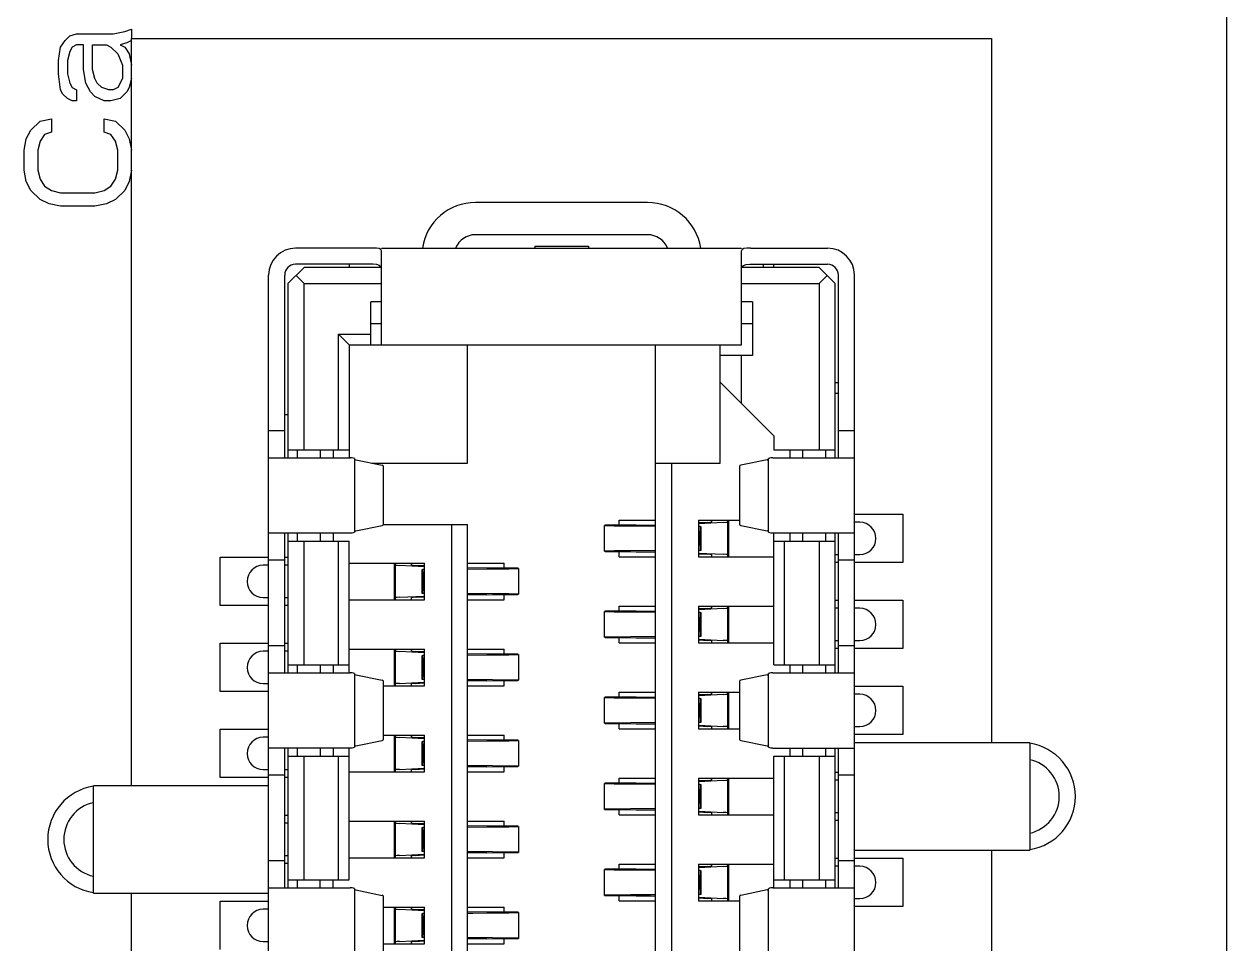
# Model space of a CAD drawing. Header units: millimetres. Extents: x 0 to 841, y 0 to 594.
# Drawn here: x 280.04 to 291.23, y 362.26 to 370.81 of the extents above; entities that cross this region are included whole.
import ezdxf

# ---------------------------------------------------------------- set-up
doc = ezdxf.new("R2010")
doc.units = ezdxf.units.MM
doc.header["$LTSCALE"] = 46.255
doc.layers.add('ASSEM_MEM', color=7, linetype='CONTINUOUS')

msp = doc.modelspace()

# ---------------------------------------------------------------- linework, layer by layer
at = {"layer": 'ASSEM_MEM', "color": 7, "linetype": 'CONTINUOUS'}
for p, q in [((291.227, 324.74), (291.227, 492.74)), ((281.037, 370.68), (289.037, 370.68)), ((281.037, 363.73), (281.037, 370.68)), ((289.037, 370.68), (289.037, 364.13)), ((285.837, 369.155), (284.237, 369.155)), ((285.837, 368.855), (284.237, 368.855)), ((283.362, 368.73), (286.712, 368.73)), ((284.787, 368.75), (285.287, 368.75)), ((284.787, 368.75), (284.787, 368.73)), ((285.287, 368.75), (285.287, 368.73)), ((286.794, 368.73), (287.512, 368.73)), ((283.362, 367.83), (283.362, 368.705)), ((286.712, 367.83), (286.712, 368.705)), ((282.642, 368.55), (282.492, 368.4)), ((283.358, 368.55), (282.642, 368.55)), ((283.062, 368.58), (283.062, 368.55)), ((287.432, 368.55), (286.716, 368.55)), ((286.832, 368.58), (287.512, 368.58)), ((286.912, 368.58), (286.912, 368.55)), ((287.012, 368.55), (287.012, 368.58)), ((287.432, 368.55), (287.582, 368.4)), ((282.312, 361.573), (282.312, 368.48)), ((282.462, 366.78), (282.462, 368.48)), ((282.492, 368.4), (282.492, 366.78)), ((282.567, 368.475), (282.642, 368.4)), ((282.642, 368.4), (283.362, 368.4)), ((282.642, 366.855), (282.642, 368.4)), ((286.712, 368.4), (287.432, 368.4)), ((287.507, 368.475), (287.432, 368.4)), ((287.432, 368.4), (287.432, 366.855)), ((287.582, 366.78), (287.582, 368.4)), ((287.612, 366.78), (287.612, 368.48)), ((287.762, 355.98), (287.762, 368.48)), ((283.362, 368.23), (283.262, 368.23)), ((283.262, 367.83), (283.262, 368.23)), ((286.812, 368.23), (286.712, 368.23)), ((286.812, 368.23), (286.812, 367.73)), ((282.962, 367.93), (283.262, 367.93)), ((282.962, 367.93), (283.062, 367.83)), ((282.962, 366.855), (282.962, 367.93)), ((283.262, 368.03), (283.362, 368.03)), ((286.712, 368.03), (286.812, 368.03)), ((283.062, 367.83), (286.712, 367.83)), ((283.062, 367.83), (283.062, 366.78)), ((284.162, 366.73), (284.162, 367.83)), ((285.912, 356.63), (285.912, 367.83)), ((286.512, 366.73), (286.512, 367.83)), ((286.812, 367.73), (286.512, 367.73)), ((286.712, 367.284), (286.712, 367.73)), ((287.012, 366.984), (286.512, 367.484)), ((287.582, 367.48), (287.612, 367.48)), ((287.582, 367.38), (287.612, 367.38)), ((282.492, 367.18), (282.462, 367.18)), ((282.462, 367.03), (282.312, 367.03)), ((287.012, 366.984), (287.012, 366.855)), ((287.762, 367.03), (287.612, 367.03)), ((282.492, 366.855), (283.062, 366.855)), ((282.582, 366.78), (282.582, 366.855)), ((282.792, 366.855), (282.792, 366.78)), ((282.912, 366.855), (282.912, 366.78)), ((287.012, 366.855), (287.582, 366.855)), ((287.162, 366.855), (287.162, 366.78)), ((287.282, 366.78), (287.282, 366.855)), ((287.492, 366.855), (287.492, 366.78)), ((282.312, 366.78), (283.072, 366.78)), ((283.112, 366.772), (283.112, 366.089)), ((283.124, 366.761), (283.368, 366.71)), ((283.271, 366.73), (284.162, 366.73)), ((283.378, 366.706), (283.378, 366.155)), ((285.912, 366.73), (286.512, 366.73)), ((286.062, 357.73), (286.062, 366.73)), ((286.694, 366.156), (286.694, 366.705)), ((286.95, 366.761), (286.706, 366.71)), ((286.962, 366.089), (286.962, 366.772)), ((287.002, 366.78), (287.762, 366.78)), ((287.762, 366.255), (288.212, 366.255)), ((288.212, 366.255), (288.212, 365.805)), ((283.124, 366.1), (283.368, 366.151)), ((283.378, 366.16), (284.162, 366.16)), ((284.012, 366.16), (284.012, 357.73)), ((284.162, 356.63), (284.162, 366.16)), ((285.436, 365.91), (285.436, 366.151)), ((285.526, 366.148), (285.678, 366.146)), ((285.572, 366.2), (285.912, 366.2)), ((285.572, 366.154), (285.572, 366.2)), ((285.732, 366.154), (285.667, 366.154)), ((285.678, 366.146), (285.912, 366.144)), ((285.732, 366.154), (285.912, 366.156)), ((286.312, 366.2), (286.694, 366.2)), ((286.312, 366.2), (286.312, 365.86)), ((286.398, 366.179), (286.313, 366.175)), ((286.542, 366.179), (286.314, 366.167)), ((286.327, 366.137), (286.335, 366.139)), ((286.335, 366.139), (286.336, 366.139)), ((286.336, 365.922), (286.336, 366.139)), ((286.432, 366.2), (286.432, 366.185)), ((286.582, 366.2), (286.582, 366.185)), ((286.582, 366.184), (286.582, 365.877)), ((286.592, 366.18), (286.582, 366.18)), ((286.592, 365.86), (286.592, 366.2)), ((286.706, 366.151), (286.95, 366.1)), ((287.812, 366.18), (287.762, 366.18)), ((283.072, 366.08), (282.312, 366.08)), ((282.462, 364.78), (282.462, 366.08)), ((282.492, 366.08), (282.492, 364.78)), ((282.582, 366.005), (282.582, 366.08)), ((282.792, 366.08), (282.792, 366.005)), ((282.912, 366.08), (282.912, 366.005)), ((286.324, 366.004), (286.324, 366.057)), ((287.762, 366.08), (287.002, 366.08)), ((287.012, 364.855), (287.012, 366.08)), ((287.162, 366.08), (287.162, 366.005)), ((287.282, 366.005), (287.282, 366.08)), ((287.492, 366.08), (287.492, 366.005)), ((287.582, 364.78), (287.582, 366.08)), ((287.612, 364.78), (287.612, 366.08)), ((282.492, 366.005), (283.062, 366.005)), ((282.642, 364.855), (282.642, 366.005)), ((282.962, 364.855), (282.962, 366.005)), ((283.062, 364.78), (283.062, 366.005)), ((285.678, 365.915), (285.526, 365.913)), ((285.912, 365.917), (285.678, 365.915)), ((286.327, 365.924), (286.335, 365.922)), ((286.336, 365.922), (286.335, 365.922)), ((287.012, 366.005), (287.582, 366.005)), ((287.112, 364.855), (287.112, 366.005)), ((287.432, 366.005), (287.432, 364.855)), ((281.862, 365.855), (282.312, 365.855)), ((281.862, 365.405), (281.862, 365.855)), ((282.312, 365.83), (282.462, 365.83)), ((282.462, 365.855), (282.492, 365.855)), ((285.572, 365.86), (285.572, 365.91)), ((285.572, 365.86), (285.912, 365.86)), ((285.667, 365.907), (285.732, 365.906)), ((285.732, 365.906), (285.912, 365.905)), ((286.312, 365.86), (287.012, 365.86)), ((286.313, 365.886), (286.398, 365.882)), ((286.314, 365.894), (286.542, 365.882)), ((286.432, 365.876), (286.432, 365.86)), ((286.582, 365.877), (286.577, 365.879)), ((286.582, 365.88), (286.592, 365.88)), ((286.582, 365.876), (286.582, 365.86)), ((287.582, 365.88), (287.612, 365.88)), ((287.612, 365.805), (287.582, 365.805)), ((287.612, 365.83), (287.762, 365.83)), ((287.762, 365.88), (287.812, 365.88)), ((288.212, 365.805), (287.762, 365.805)), ((282.312, 365.78), (282.262, 365.78)), ((282.492, 365.78), (282.462, 365.78)), ((283.062, 365.8), (283.762, 365.8)), ((283.482, 365.46), (283.482, 365.8)), ((283.492, 365.78), (283.482, 365.78)), ((283.492, 365.785), (283.492, 365.8)), ((283.492, 365.784), (283.496, 365.782)), ((283.492, 365.477), (283.492, 365.784)), ((283.76, 365.767), (283.531, 365.779)), ((283.642, 365.785), (283.642, 365.8)), ((283.76, 365.775), (283.676, 365.779)), ((283.738, 365.739), (283.739, 365.739)), ((283.738, 365.739), (283.738, 365.522)), ((283.746, 365.737), (283.739, 365.739)), ((283.762, 365.46), (283.762, 365.8)), ((284.162, 365.8), (284.502, 365.8)), ((284.342, 365.754), (284.162, 365.756)), ((284.162, 365.744), (284.396, 365.746)), ((284.407, 365.754), (284.342, 365.754)), ((284.396, 365.746), (284.547, 365.748)), ((284.502, 365.751), (284.502, 365.8)), ((284.638, 365.751), (284.638, 365.51)), ((283.75, 365.657), (283.75, 365.604)), ((282.262, 365.48), (282.312, 365.48)), ((282.462, 365.48), (282.492, 365.48)), ((283.482, 365.48), (283.492, 365.48)), ((283.492, 365.46), (283.492, 365.476)), ((283.531, 365.482), (283.76, 365.494)), ((283.642, 365.46), (283.642, 365.476)), ((283.676, 365.482), (283.76, 365.486)), ((283.739, 365.522), (283.738, 365.522)), ((283.746, 365.524), (283.739, 365.522)), ((284.396, 365.515), (284.162, 365.517)), ((284.342, 365.506), (284.162, 365.505)), ((284.342, 365.506), (284.407, 365.507)), ((284.547, 365.513), (284.396, 365.515)), ((284.502, 365.46), (284.502, 365.507)), ((282.312, 365.405), (281.862, 365.405)), ((282.492, 365.405), (282.462, 365.405)), ((283.062, 365.46), (283.762, 365.46)), ((284.162, 365.46), (284.502, 365.46)), ((285.572, 365.4), (285.912, 365.4)), ((285.572, 365.351), (285.572, 365.4)), ((285.732, 365.354), (285.667, 365.354)), ((285.732, 365.354), (285.912, 365.356)), ((286.312, 365.4), (287.012, 365.4)), ((286.312, 365.4), (286.312, 365.06)), ((286.398, 365.379), (286.313, 365.375)), ((286.542, 365.379), (286.314, 365.367)), ((286.432, 365.4), (286.432, 365.385)), ((286.582, 365.4), (286.582, 365.385)), ((286.582, 365.384), (286.582, 365.077)), ((286.592, 365.38), (286.582, 365.38)), ((286.592, 365.06), (286.592, 365.4)), ((287.582, 365.455), (287.612, 365.455)), ((287.612, 365.38), (287.582, 365.38)), ((287.762, 365.455), (288.212, 365.455)), ((287.812, 365.38), (287.762, 365.38)), ((288.212, 365.455), (288.212, 365.005)), ((285.436, 365.11), (285.436, 365.351)), ((285.526, 365.348), (285.678, 365.346)), ((285.678, 365.346), (285.912, 365.344)), ((286.324, 365.204), (286.324, 365.257)), ((286.327, 365.337), (286.335, 365.339)), ((286.335, 365.339), (286.336, 365.339)), ((286.336, 365.122), (286.336, 365.339)), ((281.862, 365.055), (282.312, 365.055)), ((281.862, 364.605), (281.862, 365.055)), ((282.462, 365.03), (282.312, 365.03)), ((282.462, 365.055), (282.492, 365.055)), ((285.678, 365.115), (285.526, 365.113)), ((285.572, 365.06), (285.572, 365.11)), ((285.572, 365.06), (285.912, 365.06)), ((285.667, 365.107), (285.732, 365.106)), ((285.912, 365.117), (285.678, 365.115)), ((285.732, 365.106), (285.912, 365.105)), ((286.312, 365.06), (287.012, 365.06)), ((286.313, 365.086), (286.398, 365.082)), ((286.314, 365.094), (286.542, 365.082)), ((286.327, 365.124), (286.335, 365.122)), ((286.336, 365.122), (286.335, 365.122)), ((286.432, 365.076), (286.432, 365.06)), ((286.582, 365.077), (286.577, 365.079)), ((286.582, 365.08), (286.592, 365.08)), ((286.582, 365.076), (286.582, 365.06)), ((287.582, 365.08), (287.612, 365.08)), ((287.762, 365.03), (287.612, 365.03)), ((287.762, 365.08), (287.812, 365.08)), ((282.312, 364.98), (282.262, 364.98)), ((282.492, 364.98), (282.462, 364.98)), ((283.062, 365), (283.762, 365)), ((283.482, 364.66), (283.482, 365)), ((283.492, 364.98), (283.482, 364.98)), ((283.492, 364.985), (283.492, 365)), ((283.492, 364.984), (283.496, 364.982)), ((283.492, 364.677), (283.492, 364.984)), ((283.76, 364.967), (283.531, 364.979)), ((283.642, 364.985), (283.642, 365)), ((283.76, 364.975), (283.676, 364.979)), ((283.738, 364.939), (283.739, 364.939)), ((283.738, 364.939), (283.738, 364.722)), ((283.746, 364.937), (283.739, 364.939)), ((283.762, 364.66), (283.762, 365)), ((284.162, 365), (284.502, 365)), ((284.342, 364.954), (284.162, 364.956)), ((284.162, 364.944), (284.396, 364.946)), ((284.407, 364.954), (284.342, 364.954)), ((284.396, 364.946), (284.547, 364.948)), ((284.502, 364.951), (284.502, 365)), ((284.638, 364.951), (284.638, 364.71)), ((287.612, 365.005), (287.582, 365.005)), ((288.212, 365.005), (287.762, 365.005)), ((282.492, 364.855), (283.062, 364.855)), ((282.582, 364.78), (282.582, 364.855)), ((282.792, 364.855), (282.792, 364.78)), ((282.912, 364.855), (282.912, 364.78)), ((283.75, 364.857), (283.75, 364.804)), ((287.012, 364.855), (287.582, 364.855)), ((287.162, 364.855), (287.162, 364.78)), ((287.282, 364.78), (287.282, 364.855)), ((287.492, 364.855), (287.492, 364.78)), ((282.312, 364.78), (283.072, 364.78)), ((283.112, 364.772), (283.112, 364.089)), ((283.124, 364.761), (283.368, 364.71)), ((283.378, 364.706), (283.378, 364.155)), ((283.531, 364.682), (283.76, 364.694)), ((283.676, 364.682), (283.76, 364.686)), ((283.739, 364.722), (283.738, 364.722)), ((283.746, 364.724), (283.739, 364.722)), ((284.396, 364.715), (284.162, 364.717)), ((284.342, 364.706), (284.162, 364.705)), ((284.342, 364.706), (284.407, 364.707)), ((284.547, 364.713), (284.396, 364.715)), ((284.502, 364.66), (284.502, 364.707)), ((286.694, 364.156), (286.694, 364.705)), ((286.95, 364.761), (286.706, 364.71)), ((286.962, 364.089), (286.962, 364.772)), ((287.002, 364.78), (287.762, 364.78)), ((282.312, 364.605), (281.862, 364.605)), ((282.262, 364.68), (282.312, 364.68)), ((283.378, 364.66), (283.762, 364.66)), ((283.482, 364.68), (283.492, 364.68)), ((283.492, 364.66), (283.492, 364.676)), ((283.642, 364.66), (283.642, 364.676)), ((284.162, 364.66), (284.502, 364.66)), ((285.572, 364.6), (285.912, 364.6)), ((285.572, 364.551), (285.572, 364.6)), ((286.312, 364.6), (286.694, 364.6)), ((286.312, 364.6), (286.312, 364.26)), ((286.398, 364.579), (286.313, 364.575)), ((286.542, 364.579), (286.314, 364.567)), ((286.432, 364.6), (286.432, 364.585)), ((286.582, 364.6), (286.582, 364.585)), ((286.582, 364.584), (286.582, 364.277)), ((286.592, 364.58), (286.582, 364.58)), ((286.592, 364.26), (286.592, 364.6)), ((287.762, 364.655), (288.212, 364.655)), ((287.812, 364.58), (287.762, 364.58)), ((288.212, 364.655), (288.212, 364.205)), ((285.436, 364.31), (285.436, 364.551)), ((285.526, 364.548), (285.678, 364.546)), ((285.732, 364.554), (285.667, 364.554)), ((285.678, 364.546), (285.912, 364.544)), ((285.732, 364.554), (285.912, 364.556)), ((286.327, 364.537), (286.335, 364.539)), ((286.335, 364.539), (286.336, 364.539)), ((286.336, 364.322), (286.336, 364.539)), ((286.324, 364.404), (286.324, 364.457)), ((281.862, 364.255), (282.312, 364.255)), ((281.862, 363.805), (281.862, 364.255)), ((285.678, 364.315), (285.526, 364.313)), ((285.572, 364.26), (285.572, 364.31)), ((285.572, 364.26), (285.912, 364.26)), ((285.667, 364.307), (285.732, 364.306)), ((285.912, 364.317), (285.678, 364.315)), ((285.732, 364.306), (285.912, 364.305)), ((286.312, 364.26), (286.694, 364.26)), ((286.313, 364.286), (286.398, 364.282)), ((286.314, 364.294), (286.542, 364.282)), ((286.327, 364.324), (286.335, 364.322)), ((286.336, 364.322), (286.335, 364.322)), ((286.432, 364.276), (286.432, 364.26)), ((286.582, 364.277), (286.577, 364.279)), ((286.582, 364.28), (286.592, 364.28)), ((286.582, 364.276), (286.582, 364.26)), ((287.762, 364.28), (287.812, 364.28)), ((282.312, 364.18), (282.262, 364.18)), ((283.124, 364.1), (283.368, 364.151)), ((283.378, 364.2), (283.762, 364.2)), ((283.482, 363.86), (283.482, 364.2)), ((283.492, 364.18), (283.482, 364.18)), ((283.492, 364.185), (283.492, 364.2)), ((283.492, 364.184), (283.496, 364.182)), ((283.492, 363.877), (283.492, 364.184)), ((283.76, 364.167), (283.531, 364.179)), ((283.642, 364.185), (283.642, 364.2)), ((283.76, 364.175), (283.676, 364.179)), ((283.738, 364.139), (283.739, 364.139)), ((283.738, 364.139), (283.738, 363.922)), ((283.746, 364.137), (283.739, 364.139)), ((283.762, 363.86), (283.762, 364.2)), ((284.162, 364.2), (284.502, 364.2)), ((284.342, 364.154), (284.162, 364.156)), ((284.162, 364.144), (284.396, 364.146)), ((284.407, 364.154), (284.342, 364.154)), ((284.396, 364.146), (284.547, 364.148)), ((284.502, 364.151), (284.502, 364.2)), ((284.638, 364.151), (284.638, 363.91)), ((286.706, 364.151), (286.95, 364.1)), ((288.212, 364.205), (287.762, 364.205)), ((289.392, 364.13), (287.762, 364.13)), ((289.392, 364.13), (289.392, 363.13)), ((283.072, 364.08), (282.312, 364.08)), ((282.462, 362.78), (282.462, 364.08)), ((282.492, 364.08), (282.492, 362.78)), ((282.582, 364.005), (282.582, 364.08)), ((282.792, 364.08), (282.792, 364.005)), ((282.912, 364.08), (282.912, 364.005)), ((283.062, 362.855), (283.062, 364.08)), ((283.75, 364.057), (283.75, 364.004)), ((287.002, 364.08), (287.762, 364.08)), ((287.162, 364.08), (287.162, 364.005)), ((287.282, 364.005), (287.282, 364.08)), ((287.492, 364.08), (287.492, 364.005)), ((287.582, 362.78), (287.582, 364.08)), ((287.612, 362.78), (287.612, 364.08)), ((282.492, 364.005), (283.062, 364.005)), ((282.642, 362.855), (282.642, 364.005)), ((282.962, 362.855), (282.962, 364.005)), ((283.739, 363.922), (283.738, 363.922)), ((283.746, 363.924), (283.739, 363.922)), ((284.396, 363.915), (284.162, 363.917)), ((284.342, 363.906), (284.162, 363.905)), ((284.342, 363.906), (284.407, 363.907)), ((284.547, 363.913), (284.396, 363.915)), ((284.502, 363.86), (284.502, 363.907)), ((287.012, 364.005), (287.582, 364.005)), ((287.012, 362.78), (287.012, 364.005)), ((287.112, 362.855), (287.112, 364.005)), ((287.432, 364.005), (287.432, 362.855)), ((282.312, 363.805), (281.862, 363.805)), ((282.262, 363.88), (282.312, 363.88)), ((282.312, 363.83), (282.462, 363.83)), ((282.462, 363.88), (282.492, 363.88)), ((282.492, 363.805), (282.462, 363.805)), ((283.062, 363.86), (283.762, 363.86)), ((283.482, 363.88), (283.492, 363.88)), ((283.492, 363.86), (283.492, 363.876)), ((283.531, 363.882), (283.76, 363.894)), ((283.642, 363.86), (283.642, 363.876)), ((283.676, 363.882), (283.76, 363.886)), ((284.162, 363.86), (284.502, 363.86)), ((285.572, 363.8), (285.912, 363.8)), ((285.572, 363.751), (285.572, 363.8)), ((286.312, 363.8), (287.012, 363.8)), ((286.312, 363.8), (286.312, 363.46)), ((286.432, 363.8), (286.432, 363.785)), ((286.582, 363.8), (286.582, 363.785)), ((286.592, 363.46), (286.592, 363.8)), ((287.582, 363.855), (287.612, 363.855)), ((287.612, 363.83), (287.762, 363.83)), ((282.312, 363.73), (280.682, 363.73)), ((280.682, 362.73), (280.682, 363.73)), ((285.436, 363.51), (285.436, 363.751)), ((285.526, 363.748), (285.678, 363.746)), ((285.732, 363.754), (285.667, 363.754)), ((285.678, 363.746), (285.912, 363.744)), ((285.732, 363.754), (285.912, 363.756)), ((286.398, 363.779), (286.313, 363.775)), ((286.542, 363.779), (286.314, 363.767)), ((286.327, 363.737), (286.335, 363.739)), ((286.335, 363.739), (286.336, 363.739)), ((286.336, 363.522), (286.336, 363.739)), ((286.582, 363.784), (286.582, 363.477)), ((286.592, 363.78), (286.582, 363.78)), ((287.612, 363.78), (287.582, 363.78)), ((286.324, 363.604), (286.324, 363.657)), ((282.462, 363.455), (282.492, 363.455)), ((285.678, 363.515), (285.526, 363.513)), ((285.572, 363.46), (285.572, 363.51)), ((285.572, 363.46), (285.912, 363.46)), ((285.667, 363.507), (285.732, 363.506)), ((285.912, 363.517), (285.678, 363.515)), ((285.732, 363.506), (285.912, 363.505)), ((286.312, 363.46), (287.012, 363.46)), ((286.313, 363.486), (286.398, 363.482)), ((286.314, 363.494), (286.542, 363.482)), ((286.327, 363.524), (286.335, 363.522)), ((286.336, 363.522), (286.335, 363.522)), ((286.432, 363.476), (286.432, 363.46)), ((286.582, 363.477), (286.577, 363.479)), ((286.582, 363.48), (286.592, 363.48)), ((286.582, 363.476), (286.582, 363.46)), ((287.582, 363.48), (287.612, 363.48)), ((282.492, 363.38), (282.462, 363.38)), ((283.062, 363.4), (283.762, 363.4)), ((283.482, 363.06), (283.482, 363.4)), ((283.492, 363.38), (283.482, 363.38)), ((283.492, 363.385), (283.492, 363.4)), ((283.492, 363.384), (283.496, 363.382)), ((283.492, 363.077), (283.492, 363.384)), ((283.76, 363.367), (283.531, 363.379)), ((283.642, 363.385), (283.642, 363.4)), ((283.76, 363.375), (283.676, 363.379)), ((283.738, 363.339), (283.739, 363.339)), ((283.738, 363.339), (283.738, 363.122)), ((283.762, 363.06), (283.762, 363.4)), ((284.162, 363.4), (284.502, 363.4)), ((284.342, 363.354), (284.162, 363.356)), ((284.162, 363.344), (284.396, 363.346)), ((284.407, 363.354), (284.342, 363.354)), ((284.396, 363.346), (284.547, 363.348)), ((284.502, 363.351), (284.502, 363.4)), ((284.638, 363.351), (284.638, 363.11)), ((287.612, 363.405), (287.582, 363.405)), ((283.746, 363.337), (283.739, 363.339)), ((283.75, 363.257), (283.75, 363.204)), ((283.739, 363.122), (283.738, 363.122)), ((283.746, 363.124), (283.739, 363.122)), ((284.396, 363.115), (284.162, 363.117)), ((287.762, 363.13), (289.392, 363.13)), ((289.037, 363.13), (289.037, 361.73)), ((282.462, 363.03), (282.312, 363.03)), ((282.462, 363.08), (282.492, 363.08)), ((282.492, 363.005), (282.462, 363.005)), ((283.062, 363.06), (283.762, 363.06)), ((283.482, 363.08), (283.492, 363.08)), ((283.492, 363.06), (283.492, 363.076)), ((283.531, 363.082), (283.76, 363.094)), ((283.642, 363.06), (283.642, 363.076)), ((283.676, 363.082), (283.76, 363.086)), ((284.342, 363.106), (284.162, 363.105)), ((284.162, 363.06), (284.502, 363.06)), ((284.342, 363.106), (284.407, 363.107)), ((284.547, 363.113), (284.396, 363.115)), ((284.502, 363.06), (284.502, 363.107)), ((287.582, 363.055), (287.612, 363.055)), ((287.762, 363.03), (287.612, 363.03)), ((287.762, 363.055), (288.212, 363.055)), ((288.212, 363.055), (288.212, 362.605)), ((285.436, 362.71), (285.436, 362.951)), ((285.526, 362.948), (285.678, 362.946)), ((285.572, 363), (285.912, 363)), ((285.572, 362.951), (285.572, 363)), ((285.732, 362.954), (285.667, 362.954)), ((285.678, 362.946), (285.912, 362.944)), ((285.732, 362.954), (285.912, 362.956)), ((286.312, 363), (287.012, 363)), ((286.312, 363), (286.312, 362.66)), ((286.398, 362.979), (286.313, 362.975)), ((286.542, 362.979), (286.314, 362.967)), ((286.327, 362.937), (286.335, 362.939)), ((286.335, 362.939), (286.336, 362.939)), ((286.336, 362.722), (286.336, 362.939)), ((286.432, 363), (286.432, 362.985)), ((286.582, 363), (286.582, 362.985)), ((286.582, 362.984), (286.582, 362.677)), ((286.592, 362.98), (286.582, 362.98)), ((286.592, 362.66), (286.592, 363)), ((287.612, 362.98), (287.582, 362.98)), ((287.812, 362.98), (287.762, 362.98)), ((282.312, 362.78), (283.072, 362.78)), ((282.492, 362.855), (283.062, 362.855)), ((282.582, 362.78), (282.582, 362.855)), ((282.792, 362.78), (282.792, 362.855)), ((282.912, 362.78), (282.912, 362.855)), ((286.324, 362.804), (286.324, 362.857)), ((287.002, 362.78), (287.762, 362.78)), ((287.012, 362.855), (287.582, 362.855)), ((287.162, 362.855), (287.162, 362.78)), ((287.282, 362.78), (287.282, 362.855)), ((287.492, 362.855), (287.492, 362.78)), ((280.682, 362.73), (282.312, 362.73)), ((281.037, 361.33), (281.037, 362.73)), ((283.112, 362.772), (283.112, 362.089)), ((283.124, 362.761), (283.368, 362.71)), ((283.378, 362.706), (283.378, 362.155)), ((285.678, 362.715), (285.526, 362.713)), ((285.572, 362.66), (285.572, 362.71)), ((285.667, 362.707), (285.732, 362.706)), ((285.732, 362.706), (285.912, 362.705)), ((286.313, 362.686), (286.398, 362.682)), ((286.314, 362.694), (286.542, 362.682)), ((286.327, 362.724), (286.335, 362.722)), ((286.336, 362.722), (286.335, 362.722)), ((286.432, 362.676), (286.432, 362.66)), ((286.582, 362.677), (286.577, 362.679)), ((286.582, 362.68), (286.592, 362.68)), ((286.582, 362.676), (286.582, 362.66)), ((286.694, 362.156), (286.694, 362.705)), ((286.95, 362.761), (286.706, 362.71)), ((286.962, 362.089), (286.962, 362.772)), ((287.762, 362.68), (287.812, 362.68)), ((281.862, 362.655), (282.312, 362.655)), ((281.862, 362.205), (281.862, 362.655)), ((282.312, 362.58), (282.262, 362.58)), ((283.378, 362.6), (283.762, 362.6)), ((283.482, 362.26), (283.482, 362.6)), ((283.492, 362.58), (283.482, 362.58)), ((283.492, 362.585), (283.492, 362.6)), ((283.492, 362.584), (283.496, 362.582)), ((283.492, 362.277), (283.492, 362.584)), ((283.76, 362.567), (283.531, 362.579)), ((283.642, 362.585), (283.642, 362.6)), ((283.76, 362.575), (283.676, 362.579)), ((283.762, 362.26), (283.762, 362.6)), ((284.162, 362.6), (284.502, 362.6)), ((284.502, 362.551), (284.502, 362.6)), ((285.572, 362.66), (285.912, 362.66)), ((286.312, 362.66), (286.694, 362.66)), ((288.212, 362.605), (287.762, 362.605)), ((283.738, 362.539), (283.739, 362.539)), ((283.738, 362.539), (283.738, 362.322)), ((283.746, 362.537), (283.739, 362.539)), ((283.75, 362.457), (283.75, 362.404)), ((284.342, 362.554), (284.162, 362.556)), ((284.407, 362.554), (284.342, 362.554)), ((284.396, 362.546), (284.547, 362.548)), ((284.638, 362.551), (284.638, 362.31)), ((282.262, 362.28), (282.312, 362.28)), ((283.378, 362.26), (283.762, 362.26)), ((283.482, 362.28), (283.492, 362.28)), ((283.492, 362.26), (283.492, 362.276)), ((283.531, 362.282), (283.76, 362.294)), ((283.642, 362.26), (283.642, 362.276)), ((283.676, 362.282), (283.76, 362.286)), ((283.739, 362.322), (283.738, 362.322)), ((283.746, 362.324), (283.739, 362.322)), ((284.396, 362.315), (284.162, 362.317)), ((284.342, 362.306), (284.162, 362.305)), ((284.162, 362.26), (284.502, 362.26)), ((284.342, 362.306), (284.407, 362.307)), ((284.547, 362.313), (284.396, 362.315)), ((284.502, 362.26), (284.502, 362.307))]:
    msp.add_line(p, q, dxfattribs=at)
at = {"layer": 'ASSEM_MEM', "color": 40, "linetype": 'CONTINUOUS'}
for p, q in [((280.462, 370.704), (280.526, 370.725)), ((280.526, 370.725), (280.867, 370.725)), ((280.867, 370.725), (280.973, 370.746)), ((280.973, 370.746), (281.037, 370.766)), ((281.037, 370.766), (281.037, 370.68)), ((280.377, 370.6), (280.42, 370.662)), ((280.42, 370.662), (280.462, 370.704)), ((280.526, 370.621), (280.484, 370.6)), ((280.59, 370.621), (280.526, 370.621)), ((280.59, 370.391), (280.59, 370.621)), ((280.675, 370.621), (280.803, 370.621)), ((280.675, 370.391), (280.675, 370.621)), ((280.803, 370.621), (280.845, 370.6)), ((280.994, 370.641), (280.931, 370.621)), ((280.931, 370.621), (280.973, 370.6)), ((281.037, 370.662), (280.994, 370.641)), ((280.356, 370.475), (280.377, 370.6)), ((280.462, 370.558), (280.441, 370.475)), ((280.484, 370.6), (280.462, 370.558)), ((280.845, 370.6), (280.909, 370.537)), ((280.909, 370.537), (280.952, 370.433)), ((280.973, 370.6), (281.016, 370.537)), ((281.016, 370.537), (281.037, 370.433)), ((280.356, 370.35), (280.356, 370.475)), ((280.441, 370.475), (280.441, 370.35)), ((280.611, 370.266), (280.59, 370.391)), ((280.696, 370.308), (280.675, 370.391)), ((280.952, 370.433), (280.952, 370.308)), ((280.377, 370.204), (280.356, 370.35)), ((280.441, 370.35), (280.462, 370.266)), ((280.718, 370.266), (280.696, 370.308)), ((280.952, 370.308), (280.909, 370.225)), ((281.037, 370.308), (281.016, 370.225)), ((280.399, 370.162), (280.377, 370.204)), ((280.462, 370.266), (280.484, 370.225)), ((280.484, 370.225), (280.526, 370.204)), ((280.526, 370.204), (280.526, 370.1)), ((280.654, 370.183), (280.611, 370.266)), ((280.696, 370.141), (280.654, 370.183)), ((280.76, 370.225), (280.718, 370.266)), ((280.824, 370.204), (280.76, 370.225)), ((280.867, 370.204), (280.824, 370.204)), ((280.909, 370.225), (280.867, 370.204)), ((280.994, 370.183), (280.931, 370.121)), ((281.016, 370.225), (280.994, 370.183)), ((280.441, 370.121), (280.399, 370.162)), ((280.484, 370.1), (280.441, 370.121)), ((280.526, 370.1), (280.484, 370.1)), ((280.782, 370.1), (280.696, 370.141)), ((280.845, 370.1), (280.782, 370.1)), ((280.931, 370.121), (280.845, 370.1)), ((280.101, 369.829), (280.186, 369.912)), ((280.186, 369.912), (280.292, 369.933)), ((280.292, 369.933), (280.292, 369.808)), ((280.782, 369.933), (280.888, 369.912)), ((280.782, 369.808), (280.782, 369.933)), ((280.888, 369.912), (280.973, 369.829)), ((280.037, 369.641), (280.058, 369.746)), ((280.058, 369.746), (280.101, 369.829)), ((280.186, 369.725), (280.165, 369.641)), ((280.228, 369.787), (280.186, 369.725)), ((280.292, 369.808), (280.228, 369.787)), ((280.845, 369.787), (280.782, 369.808)), ((280.888, 369.725), (280.845, 369.787)), ((280.909, 369.641), (280.888, 369.725)), ((280.973, 369.829), (281.016, 369.746)), ((281.016, 369.746), (281.037, 369.641)), ((280.037, 369.454), (280.037, 369.641)), ((280.165, 369.641), (280.165, 369.454)), ((280.909, 369.454), (280.909, 369.641)), ((280.058, 369.35), (280.037, 369.454)), ((280.165, 369.454), (280.186, 369.371)), ((280.888, 369.371), (280.909, 369.454)), ((281.037, 369.454), (281.016, 369.35)), ((280.101, 369.266), (280.058, 369.35)), ((280.186, 369.371), (280.228, 369.308)), ((280.228, 369.308), (280.292, 369.266)), ((280.782, 369.266), (280.845, 369.308)), ((280.845, 369.308), (280.888, 369.371)), ((281.016, 369.35), (280.973, 369.266)), ((280.186, 369.183), (280.101, 369.266)), ((280.271, 369.141), (280.186, 369.183)), ((280.292, 369.266), (280.377, 369.246)), ((280.377, 369.246), (280.696, 369.246)), ((280.696, 369.246), (280.782, 369.266)), ((280.888, 369.183), (280.803, 369.141)), ((280.973, 369.266), (280.888, 369.183)), ((280.377, 369.121), (280.271, 369.141)), ((280.696, 369.121), (280.377, 369.121)), ((280.803, 369.141), (280.696, 369.121))]:
    msp.add_line(p, q, dxfattribs=at)
at = {"layer": 'ASSEM_MEM', "color": 7, "linetype": 'CONTINUOUS'}
for points in [[(283.362, 368.705), (283.357, 368.718), (283.34, 368.726), (283.314, 368.729), (283.279, 368.73), (282.562, 368.73)], [(286.794, 368.73), (286.76, 368.729), (286.734, 368.726), (286.717, 368.718), (286.712, 368.705)], [(283.358, 368.55), (283.358, 368.551), (283.344, 368.569), (283.319, 368.578), (283.283, 368.58), (282.562, 368.58)], [(286.716, 368.55), (286.729, 368.569), (286.754, 368.578), (286.79, 368.58), (286.832, 368.58)], [(285.586, 366.154), (285.558, 366.154), (285.485, 366.153), (285.444, 366.152), (285.436, 366.151)], [(285.436, 366.151), (285.438, 366.15), (285.466, 366.149), (285.526, 366.148)], [(285.667, 366.154), (285.619, 366.153), (285.592, 366.152), (285.586, 366.151)], [(286.336, 366.139), (286.328, 366.14), (286.312, 366.141)], [(286.398, 366.179), (286.417, 366.181), (286.428, 366.182), (286.432, 366.184)], [(286.542, 366.179), (286.564, 366.181), (286.577, 366.182), (286.582, 366.184)], [(286.327, 366.137), (286.326, 366.13), (286.325, 366.113), (286.324, 366.087), (286.324, 366.057)], [(286.312, 365.92), (286.328, 365.921), (286.336, 365.922)], [(286.324, 366.004), (286.324, 365.974), (286.325, 365.948), (286.326, 365.931), (286.327, 365.924)], [(285.526, 365.913), (285.466, 365.912), (285.438, 365.911), (285.436, 365.91)], [(285.436, 365.91), (285.444, 365.909), (285.485, 365.908), (285.558, 365.907), (285.586, 365.907)], [(285.586, 365.91), (285.592, 365.909), (285.619, 365.908), (285.667, 365.907)], [(286.432, 365.877), (286.428, 365.879), (286.417, 365.88), (286.398, 365.882)], [(286.577, 365.879), (286.564, 365.88), (286.542, 365.882)], [(283.496, 365.782), (283.509, 365.781), (283.531, 365.779)], [(283.642, 365.784), (283.646, 365.782), (283.657, 365.781), (283.676, 365.779)], [(283.762, 365.741), (283.746, 365.74), (283.738, 365.739)], [(283.75, 365.657), (283.75, 365.687), (283.749, 365.713), (283.748, 365.73), (283.746, 365.737)], [(284.488, 365.751), (284.482, 365.752), (284.455, 365.753), (284.407, 365.754)], [(284.638, 365.751), (284.629, 365.752), (284.588, 365.753), (284.516, 365.754), (284.488, 365.754)], [(284.547, 365.748), (284.608, 365.749), (284.636, 365.75), (284.638, 365.751)], [(283.746, 365.524), (283.748, 365.531), (283.749, 365.548), (283.75, 365.574), (283.75, 365.604)], [(283.531, 365.482), (283.509, 365.48), (283.496, 365.479), (283.492, 365.477)], [(283.676, 365.482), (283.657, 365.48), (283.646, 365.479), (283.642, 365.477)], [(283.738, 365.522), (283.746, 365.521), (283.762, 365.52)], [(284.407, 365.507), (284.455, 365.508), (284.482, 365.509), (284.488, 365.51)], [(284.488, 365.507), (284.516, 365.507), (284.588, 365.508), (284.629, 365.509), (284.638, 365.51)], [(284.638, 365.51), (284.636, 365.511), (284.608, 365.512), (284.547, 365.513)], [(285.586, 365.354), (285.558, 365.354), (285.485, 365.353), (285.444, 365.352), (285.436, 365.351)], [(285.667, 365.354), (285.619, 365.353), (285.592, 365.352), (285.586, 365.351)], [(286.398, 365.379), (286.417, 365.381), (286.428, 365.382), (286.432, 365.384)], [(286.542, 365.379), (286.564, 365.381), (286.577, 365.382), (286.582, 365.384)], [(285.436, 365.351), (285.438, 365.35), (285.466, 365.349), (285.526, 365.348)], [(286.336, 365.339), (286.328, 365.34), (286.312, 365.341)], [(286.327, 365.337), (286.326, 365.33), (286.325, 365.313), (286.324, 365.287), (286.324, 365.257)], [(286.324, 365.204), (286.324, 365.174), (286.325, 365.148), (286.326, 365.131), (286.327, 365.124)], [(285.526, 365.113), (285.466, 365.112), (285.438, 365.111), (285.436, 365.11)], [(285.436, 365.11), (285.444, 365.109), (285.485, 365.108), (285.558, 365.107), (285.586, 365.107)], [(285.586, 365.11), (285.592, 365.109), (285.619, 365.108), (285.667, 365.107)], [(286.312, 365.12), (286.328, 365.121), (286.336, 365.122)], [(286.432, 365.077), (286.428, 365.079), (286.417, 365.08), (286.398, 365.082)], [(286.577, 365.079), (286.564, 365.08), (286.542, 365.082)], [(283.496, 364.982), (283.509, 364.981), (283.531, 364.979)], [(283.642, 364.984), (283.646, 364.982), (283.657, 364.981), (283.676, 364.979)], [(283.762, 364.941), (283.746, 364.94), (283.738, 364.939)], [(283.75, 364.857), (283.75, 364.887), (283.749, 364.913), (283.748, 364.93), (283.746, 364.937)], [(284.488, 364.951), (284.482, 364.952), (284.455, 364.953), (284.407, 364.954)], [(284.638, 364.951), (284.629, 364.952), (284.588, 364.953), (284.516, 364.954), (284.488, 364.954)], [(284.547, 364.948), (284.608, 364.949), (284.636, 364.95), (284.638, 364.951)], [(283.746, 364.724), (283.748, 364.731), (283.749, 364.748), (283.75, 364.774), (283.75, 364.804)], [(283.738, 364.722), (283.746, 364.721), (283.762, 364.72)], [(284.407, 364.707), (284.455, 364.708), (284.482, 364.709), (284.488, 364.71)], [(284.488, 364.707), (284.516, 364.707), (284.588, 364.708), (284.629, 364.709), (284.638, 364.71)], [(284.638, 364.71), (284.636, 364.711), (284.608, 364.712), (284.547, 364.713)], [(283.531, 364.682), (283.509, 364.68), (283.496, 364.679), (283.492, 364.677)], [(283.676, 364.682), (283.657, 364.68), (283.646, 364.679), (283.642, 364.677)], [(286.398, 364.579), (286.417, 364.581), (286.428, 364.582), (286.432, 364.584)], [(286.542, 364.579), (286.564, 364.581), (286.577, 364.582), (286.582, 364.584)], [(285.586, 364.554), (285.558, 364.554), (285.485, 364.553), (285.444, 364.552), (285.436, 364.551)], [(285.436, 364.551), (285.438, 364.55), (285.466, 364.549), (285.526, 364.548)], [(285.667, 364.554), (285.619, 364.553), (285.592, 364.552), (285.586, 364.551)], [(286.336, 364.539), (286.328, 364.54), (286.312, 364.541)], [(286.327, 364.537), (286.326, 364.53), (286.325, 364.513), (286.324, 364.487), (286.324, 364.457)], [(286.324, 364.404), (286.324, 364.374), (286.325, 364.348), (286.326, 364.331), (286.327, 364.324)], [(285.526, 364.313), (285.466, 364.312), (285.438, 364.311), (285.436, 364.31)], [(285.436, 364.31), (285.444, 364.309), (285.485, 364.308), (285.558, 364.307), (285.586, 364.307)], [(285.586, 364.31), (285.592, 364.309), (285.619, 364.308), (285.667, 364.307)], [(286.312, 364.32), (286.328, 364.321), (286.336, 364.322)], [(286.432, 364.277), (286.428, 364.279), (286.417, 364.28), (286.398, 364.282)], [(286.577, 364.279), (286.564, 364.28), (286.542, 364.282)], [(283.496, 364.182), (283.509, 364.181), (283.531, 364.179)], [(283.642, 364.184), (283.646, 364.182), (283.657, 364.181), (283.676, 364.179)], [(283.762, 364.141), (283.746, 364.14), (283.738, 364.139)], [(283.75, 364.057), (283.75, 364.087), (283.749, 364.113), (283.748, 364.13), (283.746, 364.137)], [(284.488, 364.151), (284.482, 364.152), (284.455, 364.153), (284.407, 364.154)], [(284.638, 364.151), (284.629, 364.152), (284.588, 364.153), (284.516, 364.154), (284.488, 364.154)], [(284.547, 364.148), (284.608, 364.149), (284.636, 364.15), (284.638, 364.151)], [(283.738, 363.922), (283.746, 363.921), (283.762, 363.92)], [(283.746, 363.924), (283.748, 363.931), (283.749, 363.948), (283.75, 363.974), (283.75, 364.004)], [(284.407, 363.907), (284.455, 363.908), (284.482, 363.909), (284.488, 363.91)], [(284.488, 363.907), (284.516, 363.907), (284.588, 363.908), (284.629, 363.909), (284.638, 363.91)], [(284.638, 363.91), (284.636, 363.911), (284.608, 363.912), (284.547, 363.913)], [(283.531, 363.882), (283.509, 363.88), (283.496, 363.879), (283.492, 363.877)], [(283.676, 363.882), (283.657, 363.88), (283.646, 363.879), (283.642, 363.877)], [(285.586, 363.754), (285.558, 363.754), (285.485, 363.753), (285.444, 363.752), (285.436, 363.751)], [(285.436, 363.751), (285.438, 363.75), (285.466, 363.749), (285.526, 363.748)], [(285.667, 363.754), (285.619, 363.753), (285.592, 363.752), (285.586, 363.751)], [(286.336, 363.739), (286.328, 363.74), (286.312, 363.741)], [(286.327, 363.737), (286.326, 363.73), (286.325, 363.713), (286.324, 363.687), (286.324, 363.657)], [(286.398, 363.779), (286.417, 363.781), (286.428, 363.782), (286.432, 363.784)], [(286.542, 363.779), (286.564, 363.781), (286.577, 363.782), (286.582, 363.784)], [(286.324, 363.604), (286.324, 363.574), (286.325, 363.548), (286.326, 363.531), (286.327, 363.524)], [(285.526, 363.513), (285.466, 363.512), (285.438, 363.511), (285.436, 363.51)], [(285.436, 363.51), (285.444, 363.509), (285.485, 363.508), (285.558, 363.507), (285.586, 363.507)], [(285.586, 363.51), (285.592, 363.509), (285.619, 363.508), (285.667, 363.507)], [(286.312, 363.52), (286.328, 363.521), (286.336, 363.522)], [(286.432, 363.477), (286.428, 363.479), (286.417, 363.48), (286.398, 363.482)], [(286.577, 363.479), (286.564, 363.48), (286.542, 363.482)], [(283.496, 363.382), (283.509, 363.381), (283.531, 363.379)], [(283.642, 363.384), (283.646, 363.382), (283.657, 363.381), (283.676, 363.379)], [(283.762, 363.341), (283.746, 363.34), (283.738, 363.339)], [(284.488, 363.351), (284.482, 363.352), (284.455, 363.353), (284.407, 363.354)], [(284.638, 363.351), (284.629, 363.352), (284.588, 363.353), (284.516, 363.354), (284.488, 363.354)], [(284.547, 363.348), (284.608, 363.349), (284.636, 363.35), (284.638, 363.351)], [(283.75, 363.257), (283.75, 363.287), (283.749, 363.313), (283.748, 363.33), (283.746, 363.337)], [(283.738, 363.122), (283.746, 363.121), (283.762, 363.12)], [(283.746, 363.124), (283.748, 363.131), (283.749, 363.148), (283.75, 363.174), (283.75, 363.204)], [(283.531, 363.082), (283.509, 363.08), (283.496, 363.079), (283.492, 363.077)], [(283.676, 363.082), (283.657, 363.08), (283.646, 363.079), (283.642, 363.077)], [(284.407, 363.107), (284.455, 363.108), (284.482, 363.109), (284.488, 363.11)], [(284.488, 363.107), (284.516, 363.107), (284.588, 363.108), (284.629, 363.109), (284.638, 363.11)], [(284.638, 363.11), (284.636, 363.111), (284.608, 363.112), (284.547, 363.113)], [(285.586, 362.954), (285.558, 362.954), (285.485, 362.953), (285.444, 362.952), (285.436, 362.951)], [(285.436, 362.951), (285.438, 362.95), (285.466, 362.949), (285.526, 362.948)], [(285.667, 362.954), (285.619, 362.953), (285.592, 362.952), (285.586, 362.951)], [(286.336, 362.939), (286.328, 362.94), (286.312, 362.941)], [(286.327, 362.937), (286.326, 362.93), (286.325, 362.913), (286.324, 362.887), (286.324, 362.857)], [(286.398, 362.979), (286.417, 362.981), (286.428, 362.982), (286.432, 362.984)], [(286.542, 362.979), (286.564, 362.981), (286.577, 362.982), (286.582, 362.984)], [(286.324, 362.804), (286.324, 362.774), (286.325, 362.748), (286.326, 362.731), (286.327, 362.724)], [(285.526, 362.713), (285.466, 362.712), (285.438, 362.711), (285.436, 362.71)], [(285.436, 362.71), (285.444, 362.709), (285.485, 362.708), (285.558, 362.707), (285.586, 362.707)], [(285.586, 362.71), (285.592, 362.709), (285.619, 362.708), (285.667, 362.707)], [(285.912, 362.717), (285.863, 362.716), (285.678, 362.715)], [(286.312, 362.72), (286.328, 362.721), (286.336, 362.722)], [(286.432, 362.677), (286.428, 362.679), (286.417, 362.68), (286.398, 362.682)], [(286.577, 362.679), (286.564, 362.68), (286.542, 362.682)], [(283.496, 362.582), (283.509, 362.581), (283.531, 362.579)], [(283.642, 362.584), (283.646, 362.582), (283.657, 362.581), (283.676, 362.579)], [(283.762, 362.541), (283.746, 362.54), (283.738, 362.539)], [(283.75, 362.457), (283.75, 362.487), (283.749, 362.513), (283.748, 362.53), (283.746, 362.537)], [(284.162, 362.544), (284.211, 362.545), (284.396, 362.546)], [(284.488, 362.551), (284.482, 362.552), (284.455, 362.553), (284.407, 362.554)], [(284.638, 362.551), (284.629, 362.552), (284.588, 362.553), (284.516, 362.554), (284.488, 362.554)], [(284.547, 362.548), (284.608, 362.549), (284.636, 362.55), (284.638, 362.551)], [(283.746, 362.324), (283.748, 362.331), (283.749, 362.348), (283.75, 362.374), (283.75, 362.404)], [(283.531, 362.282), (283.509, 362.28), (283.496, 362.279), (283.492, 362.277)], [(283.676, 362.282), (283.657, 362.28), (283.646, 362.279), (283.642, 362.277)], [(283.738, 362.322), (283.746, 362.321), (283.762, 362.32)], [(284.407, 362.307), (284.455, 362.308), (284.482, 362.309), (284.488, 362.31)], [(284.488, 362.307), (284.516, 362.307), (284.588, 362.308), (284.629, 362.309), (284.638, 362.31)], [(284.638, 362.31), (284.636, 362.311), (284.608, 362.312), (284.547, 362.313)]]:
    msp.add_lwpolyline(points, dxfattribs=at)
for centre, radius, start, end in [((284.237, 368.655), 0.5, 90, 171.3724), ((285.837, 368.655), 0.5, 8.6276, 90), ((284.237, 368.655), 0.2, 90, 157.9713), ((285.837, 368.655), 0.2, 22.0287, 90), ((282.562, 368.48), 0.25, 90, 180), ((287.512, 368.48), 0.25, 0, 90), ((282.562, 368.48), 0.1, 90, 180), ((287.512, 368.48), 0.1, 0, 90), ((287.812, 366.03), 0.15, 270, 90), ((282.262, 365.63), 0.15, 90, 270), ((287.812, 365.23), 0.15, 270, 90), ((282.262, 364.83), 0.15, 90, 270), ((287.812, 364.43), 0.15, 270, 90), ((282.262, 364.03), 0.15, 90, 270), ((289.317, 363.63), 0.5, 278.6287, 81.3713), ((289.317, 363.63), 0.35, 282.3751, 77.6249), ((280.757, 363.23), 0.5, 98.6287, 261.3713), ((280.757, 363.23), 0.35, 102.3751, 257.6249), ((287.812, 362.83), 0.15, 270, 90), ((282.262, 362.43), 0.15, 90, 270)]:
    msp.add_arc(centre, radius, start, end, dxfattribs=at)
for centre, major_axis, start_param, end_param in [((282.812, 366.772), (0.3, 0), 0, 0.523599), ((283.462, 366.766), (0.35, 0), -3.141593, -2.879793), ((283.078, 366.706), (0.3, 0), 0, 0.261799), ((287.044, 366.705), (0.35, 0), 2.879793, 3.141593), ((286.612, 366.766), (0.35, 0), -0.261799, -0.174611), ((287.262, 366.772), (0.3, 0), 2.617994, 3.141593), ((283.078, 366.155), (0.3, 0), -0.261799, 0), ((287.044, 366.156), (0.35, 0), -3.141593, -2.879793), ((282.812, 366.089), (0.3, 0), -0.523599, 0), ((283.462, 366.094), (0.35, 0), 2.879793, 2.966982), ((286.612, 366.094), (0.35, 0), 0, 0.261799), ((287.262, 366.089), (0.3, 0), 3.141593, 3.665191), ((282.812, 364.772), (0.3, 0), 0, 0.523599), ((283.462, 364.766), (0.35, 0), -3.141593, -2.879793), ((283.078, 364.706), (0.3, 0), 0, 0.261799), ((287.044, 364.705), (0.35, 0), 2.879793, 3.141593), ((286.612, 364.766), (0.35, 0), -0.261799, -0.174611), ((287.262, 364.772), (0.3, 0), 2.617994, 3.141593), ((283.078, 364.155), (0.3, 0), -0.261799, 0), ((287.044, 364.156), (0.35, 0), -3.141593, -2.879793), ((282.812, 364.089), (0.3, 0), -0.523599, 0), ((283.462, 364.094), (0.35, 0), 2.879793, 2.966982), ((286.612, 364.094), (0.35, 0), 0, 0.261799), ((287.262, 364.089), (0.3, 0), -3.141593, -2.617994), ((282.812, 362.772), (0.3, 0), 0, 0.523599), ((287.262, 362.772), (0.3, 0), 2.617994, 3.141593), ((283.462, 362.766), (0.35, 0), -3.141593, -2.879793), ((283.078, 362.706), (0.3, 0), 0, 0.261799), ((287.044, 362.705), (0.35, 0), 2.879793, 3.141593), ((286.612, 362.766), (0.35, 0), -0.261799, -0.174611)]:
    msp.add_ellipse(centre, major_axis=major_axis, ratio=0.05608, start_param=start_param, end_param=end_param, dxfattribs=at)

doc.saveas('drawing.dxf')
